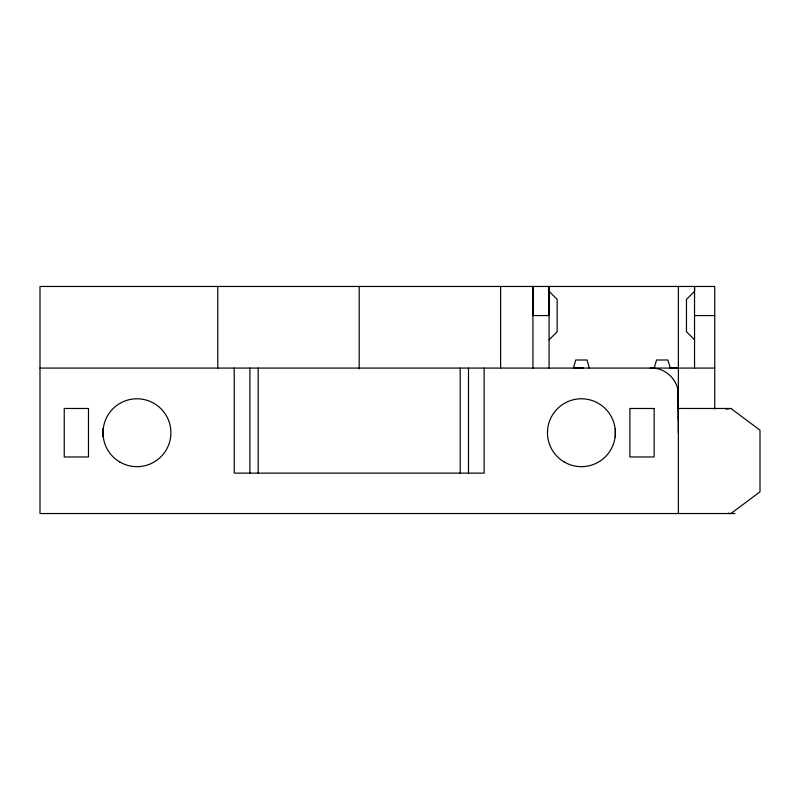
<?xml version="1.0" encoding="UTF-8"?>
<svg xmlns="http://www.w3.org/2000/svg" width="800" height="800" viewBox="0 0 800 800"><rect width="100%" height="100%" fill="white"/><g stroke="black" fill="none" stroke-linecap="round" stroke-linejoin="round"><path stroke-width="1.2" d="M694.54 291.24L694.54 286.46L694.55 368.08M678.38 513.54L678.35 394.49M678.38 286.46L678.36 409.05L678.34 402.85M678.36 409.05L678.37 408.46L730.91 408.48L760 430.18L760 491.84L730.91 513.54L728.44 513.21M678.38 408.22L678.02 390.76M678.36 397.3L678.38 396.36M654.14 368.1L656.55 360.01L667.86 359.99L670.3 368.07M589.22 368.08L587.07 360L575.76 360L573.33 368.08L583.51 368.08M549.09 339.8L557.17 331.72L557.17 299.39L549.09 291.31M694.55 291.31L686.46 299.39L686.46 331.72L694.55 339.8M725.97 409.14L730.91 408.48M669.8 368.11L678.38 368.08L650.1 368.08M694.55 315.56L714.75 315.56M40 368.08L654.76 368.08M669.68 368.08L714.75 368.08M678.36 432.73L678.31 392.61L678.35 420.29M734.95 513.54L40 513.54L40 286.46L714.75 286.46L714.75 409.11M653.85 368.15C666.28 369.08 676.82 379.5 678.32 391.8M615.35 428.54L615.35 436.91M549.09 368.08L549.09 286.46L549.09 315.56L532.93 315.56L532.93 286.46L532.93 368.08M500.61 286.46L500.61 368.08M484.14 368.08L484.14 473.13L234.24 473.13L234.24 368.08M468.49 368.08L468.49 473.13M460.2 368.08L460.2 473.13M359.19 286.46L359.19 368.81M258.18 368.08L258.18 473.13M249.9 368.08L249.9 473.13M217.78 286.46L217.78 368.08M103.03 428.54L103.03 436.91M88.48 408.48L64.24 408.48L64.24 456.97L88.48 456.97L88.48 408.48M654.14 408.48L629.9 408.48L629.9 456.97L654.14 456.97L654.14 408.48M120 462.12A33.94 33.94 0 0 0 170.91 432.73A33.94 33.94 0 0 0 120 403.33A33.94 33.94 0 0 0 120 462.12M564.44 462.12A33.94 33.94 0 0 0 615.35 432.73A33.94 33.94 0 0 0 564.44 403.33A33.94 33.94 0 0 0 564.44 462.12"/></g></svg>
